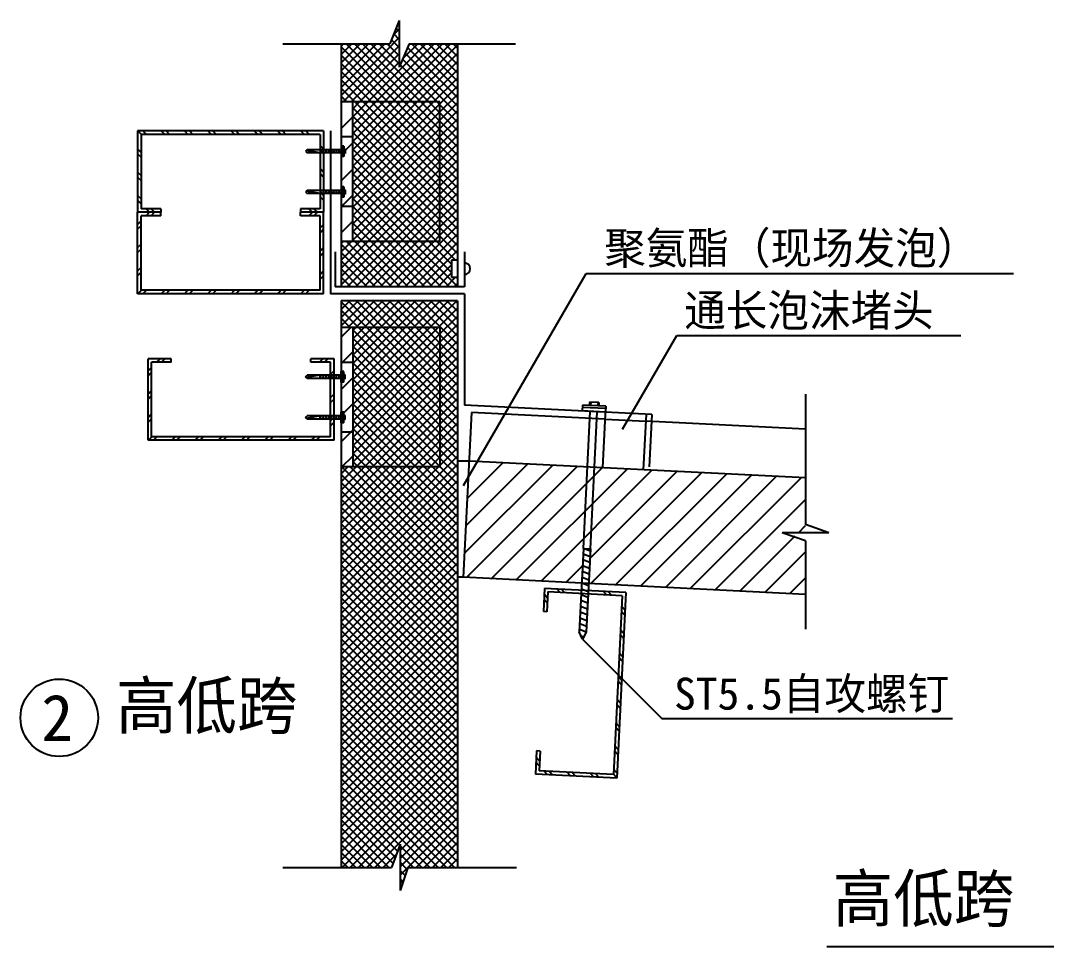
# Model space of a CAD drawing. Header units: metres. Extents: x 3 to 20502, y 1020 to 33464.
# Drawn here: x 1259 to 10080, y 1020 to 8985 of the extents above; entities that cross this region are included whole.
import ezdxf

# ---------------------------------------------------------------- set-up
doc = ezdxf.new("R2010")
doc.units = ezdxf.units.M
for name, color, linetype in [('1', 2, 'Continuous'), ('2', 3, 'Continuous'), ('4', 5, 'Continuous'), ('5', 6, 'Continuous')]:
    doc.layers.add(name, color=color, linetype=linetype)
pattern_1 = [(45, (0, 0), (-112.2532, 112.2532), [])]

msp = doc.modelspace()

# ---------------------------------------------------------------- hatches: boundary and pattern name
at = {"layer": '5'}
h = msp.add_hatch(dxfattribs=at)
h.set_pattern_fill('_U', scale=50)
h.set_pattern_definition(pattern_1)
h.paths.add_polyline_path([(4115.26, 8285.2), (4015.26, 8285.2), (4015.26, 7985.2), (4115.26, 7985.2)])
h.paths.add_polyline_path([(4115.26, 7985.2), (4015.26, 7985.2), (4015.26, 7905.2), (4037.76, 7905.2), (4037.76, 7878.2), (4051.26, 7878.2), (4051.26, 7842.2), (4037.76, 7842.2), (4037.76, 7815.2), (4015.26, 7815.2), (4015.26, 7555.2), (4037.76, 7555.2), (4037.76, 7528.2), (4051.26, 7528.2), (4051.26, 7492.2), (4037.76, 7492.2), (4037.76, 7465.2), (4015.26, 7465.2), (4015.26, 7385.2), (4115.26, 7385.2)])
h.paths.add_polyline_path([(4115.26, 7385.2), (4015.26, 7385.2), (4015.26, 7085.2), (4115.26, 7085.2)])
h.paths.add_polyline_path([(4115.26, 6344.78), (4015.26, 6344.78), (4015.26, 6044.78), (4115.26, 6044.78)])
h.paths.add_polyline_path([(4115.26, 6044.78), (4015.26, 6044.78), (4015.26, 5964.78), (4037.76, 5964.78), (4037.76, 5937.78), (4051.26, 5937.78), (4051.26, 5901.78), (4037.76, 5901.78), (4037.76, 5874.78), (4015.26, 5874.78), (4015.26, 5614.78), (4037.76, 5614.78), (4037.76, 5587.78), (4051.26, 5587.78), (4051.26, 5551.78), (4037.76, 5551.78), (4037.76, 5524.78), (4015.26, 5524.78), (4015.26, 5444.78), (4115.26, 5444.78)])
h.paths.add_polyline_path([(4115.26, 5444.78), (4015.26, 5444.78), (4015.26, 5144.78), (4115.26, 5144.78)])
h = msp.add_hatch(dxfattribs=at)
h.set_pattern_fill('_U', scale=50)
h.set_pattern_definition(pattern_1)
h.paths.add_polyline_path([(6133.86, 5143.67), (5187.61, 5190.99), (5108.06, 5053.21), (5065.19, 4195.86), (6083.92, 4144.92), (6098.9, 4444.55)])
h.paths.add_polyline_path([(6193.78, 5140.68), (6133.86, 5143.67), (6098.9, 4444.55), (6158.83, 4441.55)])
h.paths.add_polyline_path([(6193.78, 5140.68), (6158.83, 4441.55), (6143.85, 4141.93), (8007.74, 4048.73), (8007.74, 4528.71), (7807.74, 4578.71), (8207.74, 4578.71), (8007.74, 4628.71), (8007.74, 5049.98)])

# ---------------------------------------------------------------- linework, layer by layer
for p, q in [((4865.26, 8285.2), (4015.26, 8285.2)), ((4115.26, 7085.2), (4115.26, 8285.2)), ((4865.26, 7085.2), (4865.26, 8285.2)), ((4115.26, 7985.2), (4015.26, 7985.2)), ((4115.26, 7385.2), (4015.26, 7385.2)), ((4865.26, 7085.2), (4015.26, 7085.2)), ((4865.26, 6344.78), (4015.26, 6344.78)), ((4115.26, 6344.78), (4115.26, 5144.78)), ((4865.26, 6344.78), (4865.26, 5144.78)), ((4115.26, 6044.78), (4015.26, 6044.78)), ((6098.9, 4444.55), (6157.83, 5623.08)), ((6158.83, 4441.55), (6217.75, 5620.08)), ((6284.67, 5556.66), (6634.23, 5539.18)), ((4115.26, 5444.78), (4015.26, 5444.78)), ((4865.26, 5144.78), (4015.26, 5144.78)), ((8189.86, 1019.91), (11956.74, 1019.91))]:
    msp.add_line(p, q)
at = {"layer": '1'}
for p, q in [((4015.26, 8785.2), (4015.26, 6695.2)), ((5015.26, 8785.2), (5015.26, 6695.2)), ((3925.26, 8035.2), (3925.26, 6635.2)), ((3965.26, 6995.2), (3965.26, 6695.2)), ((5075.26, 6995.2), (5075.26, 6695.2)), ((5075.26, 6635.2), (3925.26, 6635.2)), ((5075.26, 6695.2), (3965.26, 6695.2)), ((5075.26, 6635.2), (5075.26, 5677.2)), ((4015.26, 6575.2), (4015.26, 1700.2)), ((5015.26, 6575.2), (5015.26, 1700.2)), ((6687.17, 5596.61), (5075.26, 5677.2)), ((6687.17, 5596.61), (6664.7, 5147.17)), ((8007.74, 5049.98), (5115.13, 5194.61)), ((8007.74, 4048.73), (5065.19, 4195.86))]:
    msp.add_line(p, q, dxfattribs=at)
at = {"layer": '2'}
for p, q in [((4515.28, 8985.2), (4433.21, 8785.2)), ((4515.28, 8985.2), (4515.28, 8585.2)), ((3515.26, 8785.2), (4433.21, 8785.2)), ((4600.74, 8785.2), (4515.28, 8585.2)), ((4600.74, 8785.2), (5515.26, 8785.2)), ((4600.74, 8785.2), (5515.26, 8785.2)), ((3722.76, 7873.7), (3707.76, 7860.2)), ((3707.76, 7860.2), (3722.76, 7846.7)), ((3835.59, 7846.7), (3715.26, 7866.95)), ((4015.26, 7873.7), (3722.76, 7873.7)), ((3835.59, 7873.7), (3835.59, 7846.7)), ((4037.76, 7905.2), (4015.26, 7905.2)), ((4015.26, 7905.2), (4015.26, 7815.2)), ((4028.76, 7905.2), (4028.76, 7815.2)), ((4037.76, 7905.2), (4037.76, 7815.2)), ((4051.26, 7878.2), (4037.76, 7878.2)), ((4051.26, 7873.7), (4037.76, 7873.7)), ((4051.26, 7878.2), (4051.26, 7842.2)), ((4015.26, 7846.7), (3722.76, 7846.7)), ((4037.76, 7815.2), (4015.26, 7815.2)), ((4051.26, 7846.7), (4037.76, 7846.7)), ((4051.26, 7842.2), (4037.76, 7842.2)), ((3722.76, 7523.7), (3707.76, 7510.2)), ((3707.76, 7510.2), (3722.76, 7496.7)), ((3835.59, 7496.7), (3715.26, 7516.95)), ((4015.26, 7523.7), (3722.76, 7523.7)), ((3835.59, 7523.7), (3835.59, 7496.7)), ((4037.76, 7555.2), (4015.26, 7555.2)), ((4015.26, 7555.2), (4015.26, 7465.2)), ((4028.76, 7555.2), (4028.76, 7465.2)), ((4037.76, 7555.2), (4037.76, 7465.2)), ((4051.26, 7528.2), (4037.76, 7528.2)), ((4051.26, 7523.7), (4037.76, 7523.7)), ((4051.26, 7528.2), (4051.26, 7492.2)), ((4015.26, 7496.7), (3722.76, 7496.7)), ((4037.76, 7465.2), (4015.26, 7465.2)), ((4051.26, 7496.7), (4037.76, 7496.7)), ((4051.26, 7492.2), (4037.76, 7492.2)), ((4965.26, 6925.05), (4965.26, 6775.05)), ((5015.26, 6925.05), (4965.26, 6925.05)), ((5068.54, 4984.76), (6122.49, 6810.2)), ((6122.49, 6810.2), (9795.48, 6810.2)), ((5015.26, 6775.05), (4965.26, 6775.05)), ((6435.23, 5469.35), (6901.07, 6276.18)), ((6901.07, 6276.18), (9344.77, 6276.18)), ((3707.76, 5919.78), (3722.76, 5933.28)), ((3722.76, 5906.28), (3707.76, 5919.78)), ((3835.59, 5933.28), (3715.26, 5913.03)), ((4015.26, 5933.28), (3722.76, 5933.28)), ((3835.59, 5906.28), (3835.59, 5933.28)), ((4037.76, 5964.78), (4015.26, 5964.78)), ((4015.26, 5874.78), (4015.26, 5964.78)), ((4028.76, 5874.78), (4028.76, 5964.78)), ((4037.76, 5874.78), (4037.76, 5964.78)), ((4051.26, 5937.78), (4037.76, 5937.78)), ((4051.26, 5933.28), (4037.76, 5933.28)), ((4051.26, 5901.78), (4051.26, 5937.78)), ((4015.26, 5906.28), (3722.76, 5906.28)), ((4037.76, 5874.78), (4015.26, 5874.78)), ((4051.26, 5906.28), (4037.76, 5906.28)), ((4051.26, 5901.78), (4037.76, 5901.78)), ((8007.74, 5770.88), (8007.74, 4649.73)), ((6090.41, 5676.51), (6087.92, 5626.57)), ((6289.16, 5646.55), (6089.41, 5656.53)), ((6290.16, 5666.52), (6090.41, 5676.51)), ((6151.84, 5703.48), (6150.34, 5673.51)), ((6231.74, 5699.48), (6151.84, 5703.48)), ((6161.82, 5702.98), (6160.33, 5673.01)), ((6221.75, 5699.98), (6220.25, 5670.02)), ((6231.74, 5699.48), (6230.24, 5669.52)), ((6289.66, 5656.53), (6263.7, 5137.18)), ((6290.16, 5666.52), (6287.67, 5616.58)), ((3707.76, 5569.78), (3722.76, 5583.28)), ((3722.76, 5556.28), (3707.76, 5569.78)), ((3835.59, 5583.28), (3715.26, 5563.03)), ((4015.26, 5583.28), (3722.76, 5583.28)), ((3835.59, 5556.28), (3835.59, 5583.28)), ((4015.26, 5524.78), (4015.26, 5614.78)), ((4037.76, 5614.78), (4015.26, 5614.78)), ((4028.76, 5524.78), (4028.76, 5614.78)), ((4037.76, 5524.78), (4037.76, 5614.78)), ((4051.26, 5587.78), (4037.76, 5587.78)), ((4051.26, 5583.28), (4037.76, 5583.28)), ((4051.26, 5551.78), (4051.26, 5587.78)), ((5136.1, 5614.09), (5065.19, 4195.86)), ((6284.67, 5556.66), (5136.1, 5614.09)), ((6287.67, 5616.58), (6087.92, 5626.57)), ((6637.23, 5599.11), (6613.26, 5119.7)), ((4015.26, 5556.28), (3722.76, 5556.28)), ((4037.76, 5524.78), (4015.26, 5524.78)), ((4051.26, 5556.28), (4037.76, 5556.28)), ((4051.26, 5551.78), (4037.76, 5551.78)), ((8007.74, 5470.51), (6634.23, 5539.18)), ((5115.13, 5194.61), (5015.26, 5194.61)), ((8207.74, 4578.71), (8007.74, 4649.73)), ((8207.74, 4578.71), (7807.74, 4578.71)), ((8007.74, 4508.42), (7807.74, 4578.71)), ((8007.74, 4508.42), (8007.74, 3748.36)), ((6098.9, 4444.55), (6062.95, 3725.45)), ((6157.83, 4421.58), (6098.9, 4444.55)), ((6098.9, 4444.55), (6158.83, 4441.55)), ((6158.83, 4441.55), (6122.87, 3722.45)), ((6152.83, 4321.7), (6093.91, 4344.67)), ((6155.33, 4371.64), (6096.41, 4394.61)), ((6147.84, 4221.83), (6088.91, 4244.8)), ((6150.34, 4271.76), (6091.41, 4294.74)), ((5065.19, 4195.86), (5015.26, 4195.86)), ((6145.34, 4171.89), (6086.42, 4194.86)), ((6140.35, 4072.01), (6081.42, 4094.98)), ((6142.85, 4121.95), (6083.92, 4144.92)), ((6135.36, 3972.14), (6076.43, 3995.11)), ((6137.85, 4022.08), (6078.93, 4045.05)), ((6130.36, 3872.26), (6071.44, 3895.23)), ((6132.86, 3922.2), (6073.93, 3945.17)), ((6125.37, 3772.39), (6066.44, 3795.36)), ((6127.87, 3822.33), (6068.94, 3845.3)), ((6089.91, 3664.02), (6062.95, 3725.45)), ((6122.87, 3722.45), (6063.95, 3745.42)), ((6122.87, 3722.45), (6089.91, 3664.02)), ((6099.33, 3680.72), (6079.13, 3688.59)), ((6089.91, 3664.02), (6771.99, 2981.95)), ((6771.99, 2981.95), (9271.99, 2981.95)), ((4523.44, 1900.2), (4449.1, 1700.2)), ((4523.44, 1900.2), (4523.44, 1500.2)), ((3515.26, 1700.2), (4449.1, 1700.2)), ((4590.13, 1700.2), (4523.44, 1500.2)), ((4590.13, 1700.2), (5515.26, 1700.2)), ((4590.13, 1700.2), (5523.42, 1700.2))]:
    msp.add_line(p, q, dxfattribs=at)
msp.add_arc((5075.17, 6850.05), 50, 270, 90, dxfattribs=at)
at = {"layer": '4'}
msp.add_circle((1592.3, 2987.46), 333.22, dxfattribs=at)
at = {"layer": '5'}
for p, q in [((4464.04, 8858.4), (4515.28, 8909.64)), ((4515.28, 8893.95), (4489.77, 8919.46)), ((4515.28, 8964.66), (4511.17, 8968.77)), ((4513.66, 8978.73), (4515.28, 8980.35)), ((4515.28, 8752.53), (4446.72, 8821.09)), ((4459.89, 8783.54), (4515.28, 8838.93)), ((4515.28, 8823.24), (4468.51, 8870.01)), ((4015.26, 8763.17), (4037.29, 8785.2)), ((4015.26, 8692.46), (4108, 8785.2)), ((4015.26, 8621.75), (4178.71, 8785.2)), ((4015.26, 8551.04), (4249.42, 8785.2)), ((4015.26, 8480.33), (4320.13, 8785.2)), ((4015.26, 8409.62), (4390.84, 8785.2)), ((4015.26, 8338.91), (4461.55, 8785.2)), ((4487.63, 8285.2), (4015.26, 8757.58)), ((4032.26, 8285.2), (4515.28, 8768.22)), ((4558.34, 8285.2), (4058.34, 8785.2)), ((4629.05, 8285.2), (4129.05, 8785.2)), ((4699.76, 8285.2), (4199.76, 8785.2)), ((4244.4, 8285.2), (4744.4, 8785.2)), ((4770.47, 8285.2), (4270.47, 8785.2)), ((4315.11, 8285.2), (4815.11, 8785.2)), ((4515.28, 8611.1), (4341.18, 8785.2)), ((4385.82, 8285.2), (4885.82, 8785.2)), ((4515.28, 8681.81), (4411.89, 8785.2)), ((4456.53, 8285.2), (4956.53, 8785.2)), ((4527.24, 8285.2), (5015.26, 8773.22)), ((4548.87, 8660.38), (4673.69, 8785.2)), ((5015.26, 8323.26), (4588.79, 8749.73)), ((5015.26, 8393.97), (4624.02, 8785.2)), ((5015.26, 8464.68), (4694.73, 8785.2)), ((5015.26, 8535.39), (4765.44, 8785.2)), ((5015.26, 8606.1), (4836.15, 8785.2)), ((5015.26, 8676.81), (4906.87, 8785.2)), ((5015.26, 8747.52), (4977.58, 8785.2)), ((4416.92, 8285.2), (4015.26, 8686.86)), ((4102.98, 8285.2), (4515.28, 8697.51)), ((5015.26, 8181.84), (4546.08, 8651.02)), ((5015.26, 8252.55), (4567.64, 8700.17)), ((4597.95, 8285.2), (5015.26, 8702.51)), ((4346.2, 8285.2), (4015.26, 8616.15)), ((4173.69, 8285.2), (4515.28, 8626.8)), ((4841.18, 8285.2), (4520.46, 8605.92)), ((4668.66, 8285.2), (5015.26, 8631.8)), ((4739.37, 8285.2), (5015.26, 8561.09)), ((4275.49, 8285.2), (4015.26, 8545.44)), ((4204.78, 8285.2), (4015.26, 8474.73)), ((4810.08, 8285.2), (5015.26, 8490.38)), ((4134.07, 8285.2), (4015.26, 8404.02)), ((4865.26, 8269.67), (5015.26, 8419.67)), ((4063.36, 8285.2), (4015.26, 8333.31)), ((4865.26, 8198.96), (5015.26, 8348.96)), ((4115.26, 8226.77), (4173.69, 8285.2)), ((4115.26, 8156.06), (4244.4, 8285.2)), ((4115.26, 8085.35), (4315.11, 8285.2)), ((4115.26, 8014.64), (4385.82, 8285.2)), ((4115.26, 7943.93), (4456.53, 8285.2)), ((4115.26, 7873.22), (4527.24, 8285.2)), ((4115.26, 7802.51), (4597.95, 8285.2)), ((4115.26, 7731.8), (4668.66, 8285.2)), ((4115.26, 7661.09), (4739.37, 8285.2)), ((4115.26, 7590.38), (4810.08, 8285.2)), ((4115.26, 7519.67), (4865.26, 8269.67)), ((4865.26, 7483.31), (4115.26, 8233.31)), ((4865.26, 7554.02), (4134.07, 8285.2)), ((4865.26, 7624.73), (4204.78, 8285.2)), ((4865.26, 7695.44), (4275.49, 8285.2)), ((4865.26, 7766.15), (4346.2, 8285.2)), ((4865.26, 7836.86), (4416.92, 8285.2)), ((4865.26, 7907.58), (4487.63, 8285.2)), ((4865.26, 7978.29), (4558.34, 8285.2)), ((4865.26, 8049), (4629.05, 8285.2)), ((4865.26, 8119.71), (4699.76, 8285.2)), ((4865.26, 8190.42), (4770.47, 8285.2)), ((4865.26, 8261.13), (4841.18, 8285.2)), ((4865.26, 8128.25), (5015.26, 8278.25)), ((5015.26, 8111.13), (4865.26, 8261.13)), ((4865.26, 8057.54), (5015.26, 8207.54)), ((4115.26, 7448.96), (4865.26, 8198.96)), ((4865.26, 7412.6), (4115.26, 8162.6)), ((4115.26, 7378.25), (4865.26, 8128.25)), ((5015.26, 8040.42), (4865.26, 8190.42)), ((4865.26, 7986.82), (5015.26, 8136.82)), ((5015.26, 7969.71), (4865.26, 8119.71)), ((3865.26, 8035.2), (2265.26, 8035.2)), ((2265.26, 8035.2), (2265.26, 7335.2)), ((2268.77, 8035.2), (2298.77, 8005.2)), ((2311.19, 8035.2), (2341.19, 8005.2)), ((2468.77, 8035.2), (2498.77, 8005.2)), ((2511.19, 8035.2), (2541.19, 8005.2)), ((2668.77, 8035.2), (2698.77, 8005.2)), ((2711.19, 8035.2), (2741.19, 8005.2)), ((2868.77, 8035.2), (2898.77, 8005.2)), ((2911.19, 8035.2), (2941.19, 8005.2)), ((3068.77, 8035.2), (3098.77, 8005.2)), ((3111.19, 8035.2), (3141.19, 8005.2)), ((3268.77, 8035.2), (3298.77, 8005.2)), ((3311.19, 8035.2), (3341.19, 8005.2)), ((3468.77, 8035.2), (3498.77, 8005.2)), ((3511.19, 8035.2), (3541.19, 8005.2)), ((3668.77, 8035.2), (3698.77, 8005.2)), ((3711.19, 8035.2), (3741.19, 8005.2)), ((3865.26, 8035.2), (3865.26, 7335.2)), ((4865.26, 7341.89), (4115.26, 8091.89)), ((4115.26, 7307.54), (4865.26, 8057.54)), ((4865.26, 7916.11), (5015.26, 8066.11)), ((5015.26, 7899), (4865.26, 8049)), ((3835.26, 8005.2), (2295.26, 8005.2)), ((2295.26, 8005.2), (2295.26, 7365.2)), ((3835.26, 8005.2), (3835.26, 7365.2)), ((4865.26, 7271.18), (4115.26, 8021.18)), ((4115.26, 7236.82), (4865.26, 7986.82)), ((4865.26, 7200.47), (4115.26, 7950.47)), ((4865.26, 7845.4), (5015.26, 7995.4)), ((5015.26, 7828.29), (4865.26, 7978.29)), ((2265.26, 7881.14), (2295.26, 7851.14)), ((3835.26, 7911.14), (3865.26, 7881.14)), ((3835.26, 7873.7), (3844.26, 7846.7)), ((3835.26, 7868.72), (3865.26, 7838.72)), ((3857.76, 7873.7), (3866.76, 7846.7)), ((3880.26, 7873.7), (3889.26, 7846.7)), ((3902.76, 7873.7), (3911.76, 7846.7)), ((3925.26, 7873.7), (3934.26, 7846.7)), ((3947.76, 7873.7), (3956.76, 7846.7)), ((3970.26, 7873.7), (3979.26, 7846.7)), ((3992.76, 7873.7), (4001.76, 7846.7)), ((4115.26, 7166.11), (4865.26, 7916.11)), ((4865.26, 7129.76), (4115.26, 7879.76)), ((4865.26, 7774.69), (5015.26, 7924.69)), ((5015.26, 7757.58), (4865.26, 7907.58)), ((4865.26, 7703.98), (5015.26, 7853.98)), ((2265.26, 7838.72), (2295.26, 7808.72)), ((4115.26, 7095.4), (4865.26, 7845.4)), ((4839.1, 7085.2), (4115.26, 7809.05)), ((4175.77, 7085.2), (4865.26, 7774.69)), ((5015.26, 7686.86), (4865.26, 7836.86)), ((4865.26, 7633.27), (5015.26, 7783.27)), ((5015.26, 7616.15), (4865.26, 7766.15)), ((2265.26, 7681.14), (2295.26, 7651.14)), ((3835.26, 7711.14), (3865.26, 7681.14)), ((4768.39, 7085.2), (4115.26, 7738.34)), ((4246.48, 7085.2), (4865.26, 7703.98)), ((4865.26, 7562.56), (5015.26, 7712.56)), ((5015.26, 7545.44), (4865.26, 7695.44)), ((2265.26, 7638.72), (2295.26, 7608.72)), ((3835.26, 7668.72), (3865.26, 7638.72)), ((4697.68, 7085.2), (4115.26, 7667.63)), ((4626.97, 7085.2), (4115.26, 7596.91)), ((4317.19, 7085.2), (4865.26, 7633.27)), ((4865.26, 7491.85), (5015.26, 7641.85)), ((5015.26, 7474.73), (4865.26, 7624.73)), ((3835.26, 7523.7), (3844.26, 7496.7)), ((3835.26, 7511.14), (3865.26, 7481.14)), ((3857.76, 7523.7), (3866.76, 7496.7)), ((3880.26, 7523.7), (3889.26, 7496.7)), ((3902.76, 7523.7), (3911.76, 7496.7)), ((3925.26, 7523.7), (3934.26, 7496.7)), ((3947.76, 7523.7), (3956.76, 7496.7)), ((3970.26, 7523.7), (3979.26, 7496.7)), ((3992.76, 7523.7), (4001.76, 7496.7)), ((4556.26, 7085.2), (4115.26, 7526.2)), ((4387.9, 7085.2), (4865.26, 7562.56)), ((4865.26, 7421.14), (5015.26, 7571.14)), ((5015.26, 7404.02), (4865.26, 7554.02)), ((4865.26, 7350.43), (5015.26, 7500.43)), ((2265.26, 7481.14), (2295.26, 7451.14)), ((2265.26, 7438.72), (2295.26, 7408.72)), ((3835.26, 7468.72), (3865.26, 7438.72)), ((4485.54, 7085.2), (4115.26, 7455.49)), ((4458.61, 7085.2), (4865.26, 7491.85)), ((4529.32, 7085.2), (4865.26, 7421.14)), ((5015.26, 7333.31), (4865.26, 7483.31)), ((4865.26, 7279.72), (5015.26, 7429.72)), ((5015.26, 7262.6), (4865.26, 7412.6)), ((2265.26, 6635.2), (2265.26, 7335.2)), ((2465.26, 7335.2), (2265.26, 7335.2)), ((2465.26, 7335.2), (2265.26, 7335.2)), ((2465.26, 7365.2), (2295.26, 7365.2)), ((2338.77, 7365.2), (2368.77, 7335.2)), ((2338.77, 7305.2), (2368.77, 7335.2)), ((2381.19, 7365.2), (2411.19, 7335.2)), ((2381.19, 7305.2), (2411.19, 7335.2)), ((2465.26, 7365.2), (2465.26, 7335.2)), ((2465.26, 7305.2), (2465.26, 7335.2)), ((3835.26, 7365.2), (3665.26, 7365.2)), ((3665.26, 7365.2), (3665.26, 7335.2)), ((3865.26, 7335.2), (3665.26, 7335.2)), ((3865.26, 7335.2), (3665.26, 7335.2)), ((3665.26, 7305.2), (3665.26, 7335.2)), ((3738.77, 7365.2), (3768.77, 7335.2)), ((3738.77, 7305.2), (3768.77, 7335.2)), ((3781.19, 7365.2), (3811.19, 7335.2)), ((3781.19, 7305.2), (3811.19, 7335.2)), ((3865.26, 6635.2), (3865.26, 7335.2)), ((4414.83, 7085.2), (4115.26, 7384.78)), ((4600.03, 7085.2), (4865.26, 7350.43)), ((4865.26, 7209.01), (5015.26, 7359.01)), ((5015.26, 7191.89), (4865.26, 7341.89)), ((2265.26, 7231.69), (2295.26, 7261.69)), ((2295.26, 6665.2), (2295.26, 7305.2)), ((2465.26, 7305.2), (2295.26, 7305.2)), ((3835.26, 7305.2), (3665.26, 7305.2)), ((3835.26, 6665.2), (3835.26, 7305.2)), ((4344.12, 7085.2), (4115.26, 7314.07)), ((4273.41, 7085.2), (4115.26, 7243.36)), ((4670.74, 7085.2), (4865.26, 7279.72)), ((4865.26, 7138.3), (5015.26, 7288.3)), ((5015.26, 7121.18), (4865.26, 7271.18)), ((2265.26, 7189.27), (2295.26, 7219.27)), ((3835.26, 7201.69), (3865.26, 7231.69)), ((3835.26, 7159.27), (3865.26, 7189.27)), ((4202.7, 7085.2), (4115.26, 7172.65)), ((4492.87, 6695.2), (5015.26, 7217.59)), ((4563.59, 6695.2), (5015.26, 7146.88)), ((4741.45, 7085.2), (4865.26, 7209.01)), ((5015.26, 7050.47), (4865.26, 7200.47)), ((2265.26, 7031.69), (2295.26, 7061.69)), ((4015.26, 7066.11), (4034.35, 7085.2)), ((4015.26, 6995.4), (4105.06, 7085.2)), ((4015.26, 6924.69), (4175.77, 7085.2)), ((4015.26, 6853.98), (4246.48, 7085.2)), ((4015.26, 6783.27), (4317.19, 7085.2)), ((4015.26, 6712.56), (4387.9, 7085.2)), ((4380.57, 6695.2), (4015.26, 7060.52)), ((4451.28, 6695.2), (4061.28, 7085.2)), ((4068.61, 6695.2), (4458.61, 7085.2)), ((4131.99, 7085.2), (4115.26, 7101.94)), ((4521.99, 6695.2), (4131.99, 7085.2)), ((4139.32, 6695.2), (4529.32, 7085.2)), ((4592.7, 6695.2), (4202.7, 7085.2)), ((4210.03, 6695.2), (4600.03, 7085.2)), ((4663.41, 6695.2), (4273.41, 7085.2)), ((4280.74, 6695.2), (4670.74, 7085.2)), ((4734.12, 6695.2), (4344.12, 7085.2)), ((4351.45, 6695.2), (4741.45, 7085.2)), ((4804.83, 6695.2), (4414.83, 7085.2)), ((4422.16, 6695.2), (4812.16, 7085.2)), ((4875.54, 6695.2), (4485.54, 7085.2)), ((4946.26, 6695.2), (4556.26, 7085.2)), ((5015.26, 6696.91), (4626.97, 7085.2)), ((4634.3, 6695.2), (5015.26, 7076.16)), ((4965.26, 6817.63), (4697.68, 7085.2)), ((4965.26, 6888.34), (4768.39, 7085.2)), ((4812.16, 7085.2), (4865.26, 7138.3)), ((4999.25, 6925.05), (4839.1, 7085.2)), ((5015.26, 6979.76), (4865.26, 7129.76)), ((2265.26, 6989.27), (2295.26, 7019.27)), ((3835.26, 7001.69), (3865.26, 7031.69)), ((3835.26, 6959.27), (3865.26, 6989.27)), ((4309.86, 6695.2), (4015.26, 6989.81)), ((4705.01, 6695.2), (5015.26, 7005.45)), ((4239.15, 6695.2), (4015.26, 6919.1)), ((4775.72, 6695.2), (4965.26, 6884.74)), ((5005.56, 6925.05), (5015.26, 6934.74)), ((2265.26, 6831.69), (2295.26, 6861.69)), ((2265.26, 6789.27), (2295.26, 6819.27)), ((3835.26, 6801.69), (3865.26, 6831.69)), ((4168.44, 6695.2), (4015.26, 6848.39)), ((4846.43, 6695.2), (4965.26, 6814.03)), ((3835.26, 6759.27), (3865.26, 6789.27)), ((4097.73, 6695.2), (4015.26, 6777.68)), ((4027.02, 6695.2), (4015.26, 6706.97)), ((4917.14, 6695.2), (4996.98, 6775.05)), ((4987.85, 6695.2), (5015.26, 6722.61)), ((5015.26, 6767.63), (5007.83, 6775.05)), ((3865.26, 6635.2), (2265.26, 6635.2)), ((2268.77, 6635.2), (2298.77, 6665.2)), ((3835.26, 6665.2), (2295.26, 6665.2)), ((2311.19, 6635.2), (2341.19, 6665.2)), ((2468.77, 6635.2), (2498.77, 6665.2)), ((2511.19, 6635.2), (2541.19, 6665.2)), ((2668.77, 6635.2), (2698.77, 6665.2)), ((2711.19, 6635.2), (2741.19, 6665.2)), ((2868.77, 6635.2), (2898.77, 6665.2)), ((2911.19, 6635.2), (2941.19, 6665.2)), ((3068.77, 6635.2), (3098.77, 6665.2)), ((3111.19, 6635.2), (3141.19, 6665.2)), ((3268.77, 6635.2), (3298.77, 6665.2)), ((3311.19, 6635.2), (3341.19, 6665.2)), ((3468.77, 6635.2), (3498.77, 6665.2)), ((3511.19, 6635.2), (3541.19, 6665.2)), ((3668.77, 6635.2), (3698.77, 6665.2)), ((3711.19, 6635.2), (3741.19, 6665.2)), ((5015.26, 6575.2), (4015.26, 6575.2)), ((4015.26, 6571.14), (4019.32, 6575.2)), ((4015.26, 6500.43), (4090.03, 6575.2)), ((4015.26, 6429.72), (4160.74, 6575.2)), ((4015.26, 6359.01), (4231.45, 6575.2)), ((4236.02, 6344.78), (4015.26, 6565.54)), ((4071.73, 6344.78), (4302.16, 6575.2)), ((4306.74, 6344.78), (4076.31, 6575.2)), ((4142.44, 6344.78), (4372.87, 6575.2)), ((4377.45, 6344.78), (4147.02, 6575.2)), ((4213.16, 6344.78), (4443.59, 6575.2)), ((4448.16, 6344.78), (4217.73, 6575.2)), ((4283.87, 6344.78), (4514.3, 6575.2)), ((4518.87, 6344.78), (4288.44, 6575.2)), ((4354.58, 6344.78), (4585.01, 6575.2)), ((4589.58, 6344.78), (4359.15, 6575.2)), ((4425.29, 6344.78), (4655.72, 6575.2)), ((4660.29, 6344.78), (4429.86, 6575.2)), ((4496, 6344.78), (4726.43, 6575.2)), ((4731, 6344.78), (4500.57, 6575.2)), ((4566.71, 6344.78), (4797.14, 6575.2)), ((4801.71, 6344.78), (4571.28, 6575.2)), ((4637.42, 6344.78), (4867.85, 6575.2)), ((5015.26, 6201.94), (4641.99, 6575.2)), ((4708.13, 6344.78), (4938.56, 6575.2)), ((5015.26, 6272.65), (4712.7, 6575.2)), ((4778.84, 6344.78), (5009.27, 6575.2)), ((5015.26, 6343.36), (4783.41, 6575.2)), ((5015.26, 6414.07), (4854.12, 6575.2)), ((5015.26, 6484.78), (4924.83, 6575.2)), ((5015.26, 6555.49), (4995.54, 6575.2)), ((4165.31, 6344.78), (4015.26, 6494.83)), ((4849.55, 6344.78), (5015.26, 6510.48)), ((4865.26, 6289.77), (5015.26, 6439.77)), ((4094.6, 6344.78), (4015.26, 6424.12)), ((4023.89, 6344.78), (4015.26, 6353.41)), ((4865.26, 6219.06), (5015.26, 6369.06)), ((4115.26, 6317.59), (4142.44, 6344.78)), ((4115.26, 6246.88), (4213.16, 6344.78)), ((4115.26, 6176.16), (4283.87, 6344.78)), ((4115.26, 6105.45), (4354.58, 6344.78)), ((4115.26, 6034.74), (4425.29, 6344.78)), ((4115.26, 5964.03), (4496, 6344.78)), ((4115.26, 5893.32), (4566.71, 6344.78)), ((4115.26, 5822.61), (4637.42, 6344.78)), ((4115.26, 5751.9), (4708.13, 6344.78)), ((4115.26, 5681.19), (4778.84, 6344.78)), ((4115.26, 5610.48), (4849.55, 6344.78)), ((4865.26, 5574.12), (4115.26, 6324.12)), ((4115.26, 5539.77), (4865.26, 6289.77)), ((4865.26, 5644.83), (4165.31, 6344.78)), ((4865.26, 5715.54), (4236.02, 6344.78)), ((4865.26, 5786.25), (4306.74, 6344.78)), ((4865.26, 5856.97), (4377.45, 6344.78)), ((4865.26, 5927.68), (4448.16, 6344.78)), ((4865.26, 5998.39), (4518.87, 6344.78)), ((4865.26, 6069.1), (4589.58, 6344.78)), ((4865.26, 6139.81), (4660.29, 6344.78)), ((4865.26, 6210.52), (4731, 6344.78)), ((4865.26, 6281.23), (4801.71, 6344.78)), ((4865.26, 6148.35), (5015.26, 6298.35)), ((5015.26, 6131.23), (4865.26, 6281.23)), ((4865.26, 5503.41), (4115.26, 6253.41)), ((4115.26, 5469.06), (4865.26, 6219.06)), ((4865.26, 5432.7), (4115.26, 6182.7)), ((4865.26, 6077.64), (5015.26, 6227.64)), ((5015.26, 6060.52), (4865.26, 6210.52)), ((4115.26, 5398.35), (4865.26, 6148.35)), ((4865.26, 5361.99), (4115.26, 6111.99)), ((4865.26, 6006.93), (5015.26, 6156.93)), ((5015.26, 5989.81), (4865.26, 6139.81)), ((4865.26, 5936.22), (5015.26, 6086.22)), ((2355.26, 5375.2), (2355.26, 6075.2)), ((2555.26, 6075.2), (2355.26, 6075.2)), ((2355.26, 5971.69), (2385.26, 6001.69)), ((2385.26, 5405.2), (2385.26, 6045.2)), ((2555.26, 6045.2), (2385.26, 6045.2)), ((2428.77, 6045.2), (2458.77, 6075.2)), ((2471.19, 6045.2), (2501.19, 6075.2)), ((2555.26, 6045.2), (2555.26, 6075.2)), ((3955.26, 6075.2), (3755.26, 6075.2)), ((3755.26, 6045.2), (3755.26, 6075.2)), ((3925.26, 6045.2), (3755.26, 6045.2)), ((3828.77, 6045.2), (3858.77, 6075.2)), ((3871.19, 6045.2), (3901.19, 6075.2)), ((3925.26, 5405.2), (3925.26, 6045.2)), ((3955.26, 5375.2), (3955.26, 6075.2)), ((4115.26, 5327.64), (4865.26, 6077.64)), ((4865.26, 5291.28), (4115.26, 6041.28)), ((4115.26, 5256.93), (4865.26, 6006.93)), ((5015.26, 5919.1), (4865.26, 6069.1)), ((4865.26, 5865.5), (5015.26, 6015.5)), ((5015.26, 5848.39), (4865.26, 5998.39)), ((2355.26, 5929.27), (2385.26, 5959.27)), ((3835.26, 5906.28), (3844.26, 5933.28)), ((3857.76, 5906.28), (3866.76, 5933.28)), ((3880.26, 5906.28), (3889.26, 5933.28)), ((3902.76, 5906.28), (3911.76, 5933.28)), ((3925.26, 5941.69), (3955.26, 5971.69)), ((3925.26, 5906.28), (3934.26, 5933.28)), ((3925.26, 5899.27), (3955.26, 5929.27)), ((3947.76, 5906.28), (3956.76, 5933.28)), ((3970.26, 5906.28), (3979.26, 5933.28)), ((3992.76, 5906.28), (4001.76, 5933.28)), ((4865.26, 5220.57), (4115.26, 5970.57)), ((4115.26, 5186.22), (4865.26, 5936.22)), ((4865.26, 5794.79), (5015.26, 5944.79)), ((5015.26, 5777.68), (4865.26, 5927.68)), ((4865.26, 5149.86), (4115.26, 5899.86)), ((4799.63, 5144.78), (4115.26, 5829.15)), ((4144.53, 5144.78), (4865.26, 5865.5)), ((4865.26, 5724.08), (5015.26, 5874.08)), ((5015.26, 5706.97), (4865.26, 5856.97)), ((2355.26, 5771.69), (2385.26, 5801.69)), ((2355.26, 5729.27), (2385.26, 5759.27)), ((3925.26, 5741.69), (3955.26, 5771.69)), ((4728.92, 5144.78), (4115.26, 5758.44)), ((4215.24, 5144.78), (4865.26, 5794.79)), ((4865.26, 5653.37), (5015.26, 5803.37)), ((5015.26, 5636.25), (4865.26, 5786.25)), ((3925.26, 5699.27), (3955.26, 5729.27)), ((4658.21, 5144.78), (4115.26, 5687.73)), ((4285.95, 5144.78), (4865.26, 5724.08)), ((4356.66, 5144.78), (4865.26, 5653.37)), ((4865.26, 5582.66), (5015.26, 5732.66)), ((5015.26, 5565.54), (4865.26, 5715.54)), ((4865.26, 5511.95), (5015.26, 5661.95)), ((2355.26, 5571.69), (2385.26, 5601.69)), ((2355.26, 5529.27), (2385.26, 5559.27)), ((3835.26, 5556.28), (3844.26, 5583.28)), ((3857.76, 5556.28), (3866.76, 5583.28)), ((3880.26, 5556.28), (3889.26, 5583.28)), ((3902.76, 5556.28), (3911.76, 5583.28)), ((3925.26, 5556.28), (3934.26, 5583.28)), ((3925.26, 5541.69), (3955.26, 5571.69)), ((3947.76, 5556.28), (3956.76, 5583.28)), ((3970.26, 5556.28), (3979.26, 5583.28)), ((3992.76, 5556.28), (4001.76, 5583.28)), ((4587.5, 5144.78), (4115.26, 5617.02)), ((4427.37, 5144.78), (4865.26, 5582.66)), ((5015.26, 5494.83), (4865.26, 5644.83)), ((4865.26, 5441.24), (5015.26, 5591.24)), ((5015.26, 5424.12), (4865.26, 5574.12)), ((3925.26, 5499.27), (3955.26, 5529.27)), ((4516.79, 5144.78), (4115.26, 5546.31)), ((4446.08, 5144.78), (4115.26, 5475.59)), ((4498.08, 5144.78), (4865.26, 5511.95)), ((4865.26, 5370.53), (5015.26, 5520.53)), ((5015.26, 5353.41), (4865.26, 5503.41)), ((2358.77, 5375.2), (2388.77, 5405.2)), ((3925.26, 5405.2), (2385.26, 5405.2)), ((2401.19, 5375.2), (2431.19, 5405.2)), ((2558.77, 5375.2), (2588.77, 5405.2)), ((2601.19, 5375.2), (2631.19, 5405.2)), ((2758.77, 5375.2), (2788.77, 5405.2)), ((2801.19, 5375.2), (2831.19, 5405.2)), ((2958.77, 5375.2), (2988.77, 5405.2)), ((3001.19, 5375.2), (3031.19, 5405.2)), ((3158.77, 5375.2), (3188.77, 5405.2)), ((3201.19, 5375.2), (3231.19, 5405.2)), ((3358.77, 5375.2), (3388.77, 5405.2)), ((3401.19, 5375.2), (3431.19, 5405.2)), ((3558.77, 5375.2), (3588.77, 5405.2)), ((3601.19, 5375.2), (3631.19, 5405.2)), ((3758.77, 5375.2), (3788.77, 5405.2)), ((3801.19, 5375.2), (3831.19, 5405.2)), ((4375.36, 5144.78), (4115.26, 5404.88)), ((4568.79, 5144.78), (4865.26, 5441.24)), ((4865.26, 5299.82), (5015.26, 5449.82)), ((5015.26, 5282.7), (4865.26, 5432.7)), ((3955.26, 5375.2), (2355.26, 5375.2)), ((4304.65, 5144.78), (4115.26, 5334.17)), ((4639.5, 5144.78), (4865.26, 5370.53)), ((4710.21, 5144.78), (4865.26, 5299.82)), ((4865.26, 5229.11), (5015.26, 5379.11)), ((5015.26, 5211.99), (4865.26, 5361.99)), ((4865.26, 5158.4), (5015.26, 5308.4)), ((4015.26, 4237.69), (5015.26, 5237.69)), ((4233.94, 5144.78), (4115.26, 5263.46)), ((4780.92, 5144.78), (4865.26, 5229.11)), ((5015.26, 5141.28), (4865.26, 5291.28)), ((5015.26, 5070.57), (4865.26, 5220.57)), ((4015.26, 4166.98), (5015.26, 5166.98)), ((4015.26, 5086.22), (4073.82, 5144.78)), ((4015.26, 5015.5), (4144.53, 5144.78)), ((4015.26, 4944.79), (4215.24, 5144.78)), ((4015.26, 4874.08), (4285.95, 5144.78)), ((4015.26, 4803.37), (4356.66, 5144.78)), ((4015.26, 4732.66), (4427.37, 5144.78)), ((4015.26, 4661.95), (4498.08, 5144.78)), ((4015.26, 4591.24), (4568.79, 5144.78)), ((4015.26, 4520.53), (4639.5, 5144.78)), ((4015.26, 4449.82), (4710.21, 5144.78)), ((4015.26, 4379.11), (4780.92, 5144.78)), ((4015.26, 4308.4), (4851.63, 5144.78)), ((5015.26, 4151.33), (4021.81, 5144.78)), ((5015.26, 4222.04), (4092.52, 5144.78)), ((4163.23, 5144.78), (4115.26, 5192.75)), ((5015.26, 4292.75), (4163.23, 5144.78)), ((5015.26, 4363.46), (4233.94, 5144.78)), ((5015.26, 4434.17), (4304.65, 5144.78)), ((5015.26, 4504.88), (4375.36, 5144.78)), ((5015.26, 4575.59), (4446.08, 5144.78)), ((5015.26, 4646.31), (4516.79, 5144.78)), ((5015.26, 4717.02), (4587.5, 5144.78)), ((5015.26, 4787.73), (4658.21, 5144.78)), ((5015.26, 4858.44), (4728.92, 5144.78)), ((5015.26, 4929.15), (4799.63, 5144.78)), ((4851.63, 5144.78), (4865.26, 5158.4)), ((5015.26, 4999.86), (4865.26, 5149.86)), ((4015.26, 4096.27), (5015.26, 5096.27)), ((5015.26, 4080.62), (4015.26, 5080.62)), ((4015.26, 4025.55), (5015.26, 5025.55)), ((5015.26, 4009.91), (4015.26, 5009.91)), ((4015.26, 3954.84), (5015.26, 4954.84)), ((5015.26, 3939.2), (4015.26, 4939.2)), ((4015.26, 3884.13), (5015.26, 4884.13)), ((5015.26, 3868.49), (4015.26, 4868.49)), ((4015.26, 3813.42), (5015.26, 4813.42)), ((5015.26, 3797.78), (4015.26, 4797.78)), ((4015.26, 3742.71), (5015.26, 4742.71)), ((5015.26, 3727.07), (4015.26, 4727.07)), ((4015.26, 3672), (5015.26, 4672)), ((5015.26, 3656.36), (4015.26, 4656.36)), ((4015.26, 3601.29), (5015.26, 4601.29)), ((5015.26, 3585.65), (4015.26, 4585.65)), ((4015.26, 3530.58), (5015.26, 4530.58)), ((5015.26, 3514.93), (4015.26, 4514.93)), ((4015.26, 3459.87), (5015.26, 4459.87)), ((5015.26, 3444.22), (4015.26, 4444.22)), ((4015.26, 3389.16), (5015.26, 4389.16)), ((5015.26, 3373.51), (4015.26, 4373.51)), ((4015.26, 3318.45), (5015.26, 4318.45)), ((5015.26, 3302.8), (4015.26, 4302.8)), ((4015.26, 3247.74), (5015.26, 4247.74)), ((5015.26, 3232.09), (4015.26, 4232.09)), ((4015.26, 3177.03), (5015.26, 4177.03)), ((5015.26, 3161.38), (4015.26, 4161.38)), ((4015.26, 3106.32), (5015.26, 4106.32)), ((5015.26, 3090.67), (4015.26, 4090.67)), ((5765.38, 4100.77), (5755.39, 3901.02)), ((6464.51, 4065.82), (5765.38, 4100.77)), ((5793.85, 4069.31), (5785.36, 3899.53)), ((6433.05, 4037.35), (5793.85, 4069.31)), ((5897.23, 4064.14), (5868.76, 4095.61)), ((5939.6, 4062.03), (5911.14, 4093.49)), ((6296.73, 4044.17), (6268.26, 4075.63)), ((6339.1, 4042.05), (6310.64, 4073.51)), ((6464.51, 4065.82), (6384.61, 2467.81)), ((4015.26, 3035.61), (5015.26, 4035.61)), ((5015.26, 3019.96), (4015.26, 4019.96)), ((5789.03, 3972.95), (5760.56, 4004.41)), ((5791.15, 4015.32), (5762.68, 4046.78)), ((6433.05, 4037.35), (6356.14, 2499.28)), ((4015.26, 2964.89), (5015.26, 3964.89)), ((5015.26, 2949.25), (4015.26, 3949.25)), ((4015.26, 2894.18), (5015.26, 3894.18)), ((5785.36, 3899.53), (5755.39, 3901.02)), ((6454.7, 3869.57), (6426.23, 3901.04)), ((6456.81, 3911.95), (6428.35, 3943.41)), ((5015.26, 2878.54), (4015.26, 3878.54)), ((4015.26, 2823.47), (5015.26, 3823.47)), ((5015.26, 2807.83), (4015.26, 3807.83)), ((4015.26, 2752.76), (5015.26, 3752.76)), ((5015.26, 2737.12), (4015.26, 3737.12)), ((6446.83, 3712.2), (6418.36, 3743.66)), ((4015.26, 2682.05), (5015.26, 3682.05)), ((5015.26, 2666.41), (4015.26, 3666.41)), ((6444.71, 3669.82), (6416.24, 3701.28)), ((4015.26, 2611.34), (5015.26, 3611.34)), ((5015.26, 2595.7), (4015.26, 3595.7)), ((4015.26, 2540.63), (5015.26, 3540.63)), ((6436.84, 3512.45), (6408.37, 3543.91)), ((5015.26, 2524.98), (4015.26, 3524.98)), ((4015.26, 2469.92), (5015.26, 3469.92)), ((5015.26, 2454.27), (4015.26, 3454.27)), ((6434.72, 3470.07), (6406.26, 3501.53)), ((4015.26, 2399.21), (5015.26, 3399.21)), ((5015.26, 2383.56), (4015.26, 3383.56)), ((4015.26, 2328.5), (5015.26, 3328.5)), ((5015.26, 2312.85), (4015.26, 3312.85)), ((6424.73, 3270.32), (6396.27, 3301.78)), ((6426.85, 3312.7), (6398.39, 3344.16)), ((4015.26, 2257.79), (5015.26, 3257.79)), ((5015.26, 2242.14), (4015.26, 3242.14)), ((4015.26, 2187.08), (5015.26, 3187.08)), ((5015.26, 2171.43), (4015.26, 3171.43)), ((4015.26, 2116.37), (5015.26, 3116.37)), ((5015.26, 2100.72), (4015.26, 3100.72)), ((6414.75, 3070.57), (6386.28, 3102.03)), ((6416.86, 3112.95), (6388.4, 3144.41)), ((4015.26, 2045.66), (5015.26, 3045.66)), ((5015.26, 2030.01), (4015.26, 3030.01)), ((4015.26, 1974.95), (5015.26, 2974.95)), ((5015.26, 1959.3), (4015.26, 2959.3)), ((6406.88, 2913.2), (6378.41, 2944.66)), ((4015.26, 1904.23), (5015.26, 2904.23)), ((5015.26, 1888.59), (4015.26, 2888.59)), ((4015.26, 1833.52), (5015.26, 2833.52)), ((6404.76, 2870.82), (6376.29, 2902.28)), ((5015.26, 1817.88), (4015.26, 2817.88)), ((4015.26, 1762.81), (5015.26, 2762.81)), ((5015.26, 1747.17), (4015.26, 2747.17)), ((6396.89, 2713.45), (6368.42, 2744.91)), ((4991.51, 1700.2), (4015.26, 2676.46)), ((4023.36, 1700.2), (5015.26, 2692.1)), ((5695.47, 2702.52), (5685.48, 2502.77)), ((5721.23, 2617.07), (5692.77, 2648.53)), ((5725.43, 2701.02), (5695.47, 2702.52)), ((5725.43, 2701.02), (5716.94, 2531.24)), ((6394.77, 2671.07), (6366.31, 2702.53)), ((4920.8, 1700.2), (4015.26, 2605.75)), ((4094.07, 1700.2), (5015.26, 2621.39)), ((5719.11, 2574.69), (5690.65, 2606.15)), ((4850.09, 1700.2), (4015.26, 2535.04)), ((4164.78, 1700.2), (5015.26, 2550.68)), ((4235.49, 1700.2), (5015.26, 2479.97)), ((6384.61, 2467.81), (5685.48, 2502.77)), ((6356.14, 2499.28), (5716.94, 2531.24)), ((5788.86, 2497.6), (5760.4, 2529.06)), ((5831.24, 2495.48), (5802.77, 2526.94)), ((5988.61, 2487.61), (5960.15, 2519.07)), ((6030.99, 2485.5), (6002.52, 2516.96)), ((6188.36, 2477.63), (6159.9, 2509.09)), ((6230.74, 2475.51), (6202.27, 2506.97)), ((6384.78, 2471.32), (6356.32, 2502.78)), ((6386.9, 2513.69), (6358.44, 2545.16)), ((4779.38, 1700.2), (4015.26, 2464.32)), ((4520.49, 1888.38), (4015.26, 2393.61)), ((4306.2, 1700.2), (5015.26, 2409.26)), ((4498.96, 1839.2), (4015.26, 2322.9)), ((4523.44, 1846.74), (5015.26, 2338.55)), ((4480.33, 1787.12), (4015.26, 2252.19)), ((4523.44, 1776.03), (5015.26, 2267.84)), ((4461.12, 1735.62), (4015.26, 2181.48)), ((4523.44, 1705.32), (5015.26, 2197.13)), ((4589.04, 1700.2), (5015.26, 2126.42)), ((4425.82, 1700.2), (4015.26, 2110.77)), ((4355.11, 1700.2), (4015.26, 2040.06)), ((4659.75, 1700.2), (5015.26, 2055.71)), ((4284.4, 1700.2), (4015.26, 1969.35)), ((4730.46, 1700.2), (5015.26, 1985)), ((4213.69, 1700.2), (4015.26, 1898.64)), ((4708.67, 1700.2), (4523.44, 1885.43)), ((4801.18, 1700.2), (5015.26, 1914.29)), ((4142.98, 1700.2), (4015.26, 1827.93)), ((4376.91, 1700.2), (4490.69, 1813.98)), ((4637.95, 1700.2), (4523.44, 1814.71)), ((4871.89, 1700.2), (5015.26, 1843.57)), ((4942.6, 1700.2), (5015.26, 1772.86)), ((4072.27, 1700.2), (4015.26, 1757.22)), ((4584.52, 1682.93), (4523.44, 1744)), ((4523.44, 1634.61), (4589.56, 1700.72)), ((5013.31, 1700.2), (5015.26, 1702.15)), ((4566.15, 1630.58), (4523.44, 1673.29)), ((4548.65, 1577.37), (4523.44, 1602.58)), ((4523.44, 1563.9), (4556.59, 1597.04)), ((4531.26, 1524.05), (4523.44, 1531.87))]:
    msp.add_line(p, q, dxfattribs=at)

# ---------------------------------------------------------------- texts
at = {"layer": '4'}
for s, height, p in [('聚氨酯（现场发泡）', 275, (6276.73, 6890.94)), ('通长泡沫堵头', 275, (6965, 6353.81)), ('高低跨', 400, (2080.16, 2892.43)), ('ST5.5自攻螺钉', 275, (6877.85, 3057.29)), ('2', 400, (1438.79, 2787.46)), ('高低跨  天窗底', 400, (8242.23, 1233.28))]:
    msp.add_text(s, height=height, dxfattribs=at).set_placement(p)

doc.saveas('drawing.dxf')
